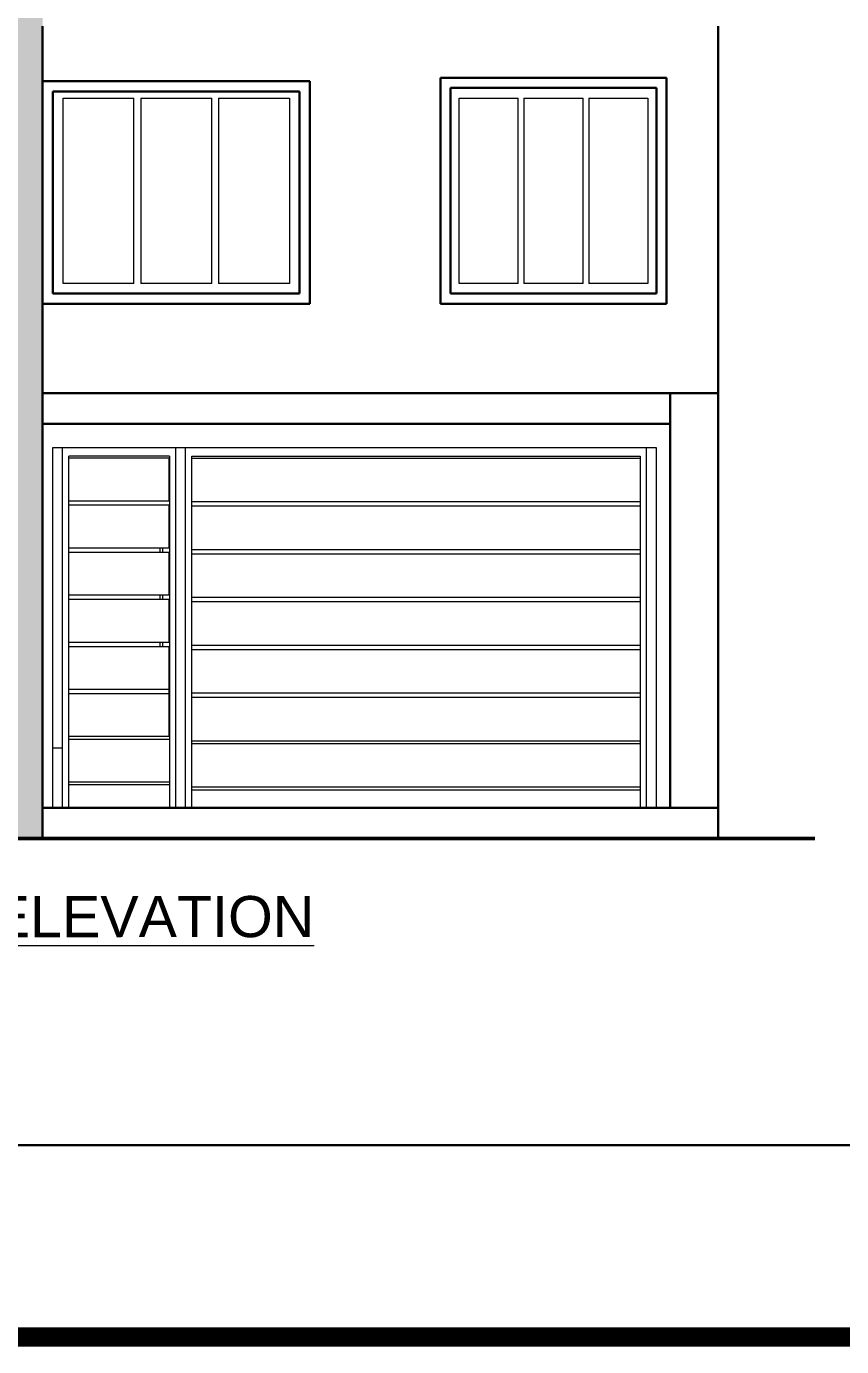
# Model space of a CAD drawing. Header units: inches. Extents: x 5914 to 162157, y -20538 to 282354.
# Drawn here: x 154392.8 to 154620.3, y -20538.1 to -20169.6 of the extents above; entities that cross this region are included whole.
import ezdxf

# ---------------------------------------------------------------- set-up
doc = ezdxf.new("R2010")
doc.units = ezdxf.units.IN
doc.header["$MEASUREMENT"] = 0
for name, color, linetype, lineweight in [('DOOR-WIN RA', 3, 'Continuous', 20), ('ELE1 RA', 1, 'Continuous', 30), ('HATCH RA', 8, 'Continuous', 5), ('Outline', 4, 'Continuous', 9), ('TEXTLAYER', 7, 'Continuous', 18)]:
    doc.layers.add(name, color=color, linetype=linetype, lineweight=lineweight)
doc.styles.get("Standard").update_dxf_attribs({"font": 'arial.ttf'})

# ---------------------------------------------------------------- blocks, each defined once
blk = doc.blocks.new('TDG')
at = {"layer": 'HATCH RA', "transparency": 33554687}
h = blk.add_hatch(dxfattribs=at)
h.set_pattern_fill('AR-B816', color=256, scale=0.25)
h.paths.add_polyline_path([(159005.74, -15535.96), (159005.74, -15524.96), (158980.74, -15524.96), (158980.74, -15627.36), (158980.74, -15632.36), (158980.74, -15739.96), (158980.74, -15745.02), (158980.74, -15851.96), (158980.74, -15857.02), (158980.74, -15963.96), (158980.74, -15969.02), (158980.74, -16075.96), (158980.74, -16080.84), (158980.74, -16093.96), (159005.74, -16093.96), (159005.74, -15963.96), (159005.74, -15937.96), (159005.74, -15872.96), (159005.74, -15856.96), (159005.74, -15851.96)])
h.paths.add_polyline_path([(158812.05, -15632.36), (158802.86, -15632.36), (158802.86, -15632.96), (158802.86, -15727.96), (158802.86, -15739.96), (158802.86, -15744.96), (158802.86, -15851.96), (158802.86, -15856.96), (158802.86, -15963.96), (158802.86, -15969.31), (158802.86, -16081.96), (158812.05, -16081.96)])
at = {"layer": 'DOOR-WIN RA'}
for p, q in [((159011.74, -15877.96), (159032.41, -15877.96)), ((159011.74, -15931.96), (159011.74, -15877.96)), ((159032.41, -15931.96), (159032.41, -15877.96)), ((159034.41, -15877.96), (159055.08, -15877.96)), ((159034.41, -15877.96), (159034.41, -15931.96)), ((159055.08, -15931.96), (159055.08, -15877.96)), ((159057.08, -15877.96), (159077.74, -15877.96)), ((159057.08, -15877.96), (159057.08, -15931.96)), ((159077.74, -15877.96), (159077.74, -15931.96)), ((159127.28, -15877.96), (159144.51, -15877.96)), ((159127.28, -15931.96), (159127.28, -15877.96)), ((159144.51, -15931.96), (159144.51, -15877.96)), ((159146.17, -15877.96), (159163.39, -15877.96)), ((159146.17, -15877.96), (159146.17, -15931.96)), ((159163.39, -15931.96), (159163.39, -15877.96)), ((159165.06, -15877.96), (159182.28, -15877.96)), ((159165.06, -15877.96), (159165.06, -15931.96)), ((159182.28, -15877.96), (159182.28, -15931.96)), ((159032.41, -15931.96), (159011.74, -15931.96)), ((159055.08, -15931.96), (159034.41, -15931.96)), ((159077.74, -15931.96), (159057.08, -15931.96)), ((159144.51, -15931.96), (159127.28, -15931.96)), ((159163.39, -15931.96), (159146.17, -15931.96)), ((159182.28, -15931.96), (159165.06, -15931.96)), ((159008.72, -15979.84), (159011.58, -15979.84)), ((159008.72, -16084.96), (159008.72, -15979.84)), ((159011.58, -16084.96), (159011.58, -15979.84)), ((159011.58, -15979.84), (159044.6, -15979.84)), ((159044.6, -15979.84), (159047.4, -15979.84)), ((159044.6, -16084.96), (159044.6, -15979.84)), ((159047.4, -15979.84), (159047.46, -15979.84)), ((159047.4, -16084.96), (159047.4, -15979.84)), ((159047.46, -16084.96), (159047.46, -15979.84)), ((159047.46, -15979.84), (159181.95, -15979.84)), ((159181.95, -15979.84), (159184.76, -15979.84)), ((159181.95, -16084.96), (159181.95, -15979.84)), ((159184.76, -15979.84), (159184.76, -16084.96)), ((159013.41, -15982.96), (159013.41, -15982.34)), ((159042.76, -15982.34), (159013.41, -15982.34)), ((159042.69, -15982.96), (159013.41, -15982.96)), ((159013.41, -15995.46), (159013.41, -15982.96)), ((159042.69, -15995.46), (159042.69, -15982.96)), ((159042.76, -15982.34), (159042.76, -16084.96)), ((159049.27, -15983.01), (159049.27, -15982.38)), ((159049.27, -15982.38), (159180.08, -15982.38)), ((159049.27, -15995.7), (159049.27, -15983.01)), ((159180.08, -15983.01), (159049.27, -15983.01)), ((159180.08, -15982.38), (159180.08, -15983.01)), ((159180.08, -15983.01), (159180.08, -15995.7)), ((159013.41, -15996.71), (159013.41, -15995.46)), ((159042.69, -15995.46), (159013.41, -15995.46)), ((159049.27, -15996.97), (159049.27, -15995.7)), ((159180.08, -15995.7), (159049.27, -15995.7)), ((159180.08, -15995.7), (159180.08, -15996.97)), ((159042.69, -15996.71), (159013.41, -15996.71)), ((159013.41, -16009.21), (159013.41, -15996.71)), ((159042.69, -16009.21), (159042.69, -15996.71)), ((159049.27, -16009.66), (159049.27, -15996.97)), ((159180.08, -15996.97), (159049.27, -15996.97)), ((159180.08, -15996.97), (159180.08, -16009.66)), ((159013.41, -16010.46), (159013.41, -16009.21)), ((159039.94, -16009.21), (159013.41, -16009.21)), ((159039.94, -16010.46), (159013.41, -16010.46)), ((159013.41, -16022.96), (159013.41, -16010.46)), ((159039.94, -16009.21), (159039.94, -16010.46)), ((159040.86, -16009.21), (159039.94, -16009.21)), ((159040.86, -16010.46), (159039.94, -16010.46)), ((159040.86, -16010.46), (159040.86, -16009.21)), ((159042.69, -16009.21), (159040.86, -16009.21)), ((159042.69, -16010.46), (159040.86, -16010.46)), ((159042.69, -16022.96), (159042.69, -16010.46)), ((159049.27, -16010.93), (159049.27, -16009.66)), ((159180.08, -16009.66), (159049.27, -16009.66)), ((159049.27, -16023.62), (159049.27, -16010.93)), ((159180.08, -16010.93), (159049.27, -16010.93)), ((159180.08, -16009.66), (159180.08, -16010.93)), ((159180.08, -16010.93), (159180.08, -16023.62)), ((159013.41, -16024.21), (159013.41, -16022.96)), ((159039.94, -16022.96), (159013.41, -16022.96)), ((159039.94, -16022.96), (159039.94, -16024.21)), ((159040.86, -16022.96), (159039.94, -16022.96)), ((159040.86, -16024.21), (159040.86, -16022.96)), ((159042.69, -16022.96), (159040.86, -16022.96)), ((159039.94, -16024.21), (159013.41, -16024.21)), ((159013.41, -16036.71), (159013.41, -16024.21)), ((159040.86, -16024.21), (159039.94, -16024.21)), ((159042.69, -16024.21), (159040.86, -16024.21)), ((159042.69, -16036.71), (159042.69, -16024.21)), ((159049.27, -16024.89), (159049.27, -16023.62)), ((159180.08, -16023.62), (159049.27, -16023.62)), ((159049.27, -16037.58), (159049.27, -16024.89)), ((159180.08, -16024.89), (159049.27, -16024.89)), ((159180.08, -16023.62), (159180.08, -16024.89)), ((159180.08, -16024.89), (159180.08, -16037.58)), ((159013.41, -16037.96), (159013.41, -16036.71)), ((159039.94, -16036.71), (159013.41, -16036.71)), ((159039.94, -16037.96), (159013.41, -16037.96)), ((159013.41, -16050.46), (159013.41, -16037.96)), ((159039.94, -16036.71), (159039.94, -16037.96)), ((159040.86, -16036.71), (159039.94, -16036.71)), ((159040.86, -16037.96), (159039.94, -16037.96)), ((159040.86, -16037.96), (159040.86, -16036.71)), ((159042.69, -16036.71), (159040.86, -16036.71)), ((159042.69, -16037.96), (159040.86, -16037.96)), ((159042.69, -16050.46), (159042.69, -16037.96)), ((159049.27, -16038.85), (159049.27, -16037.58)), ((159180.08, -16037.58), (159049.27, -16037.58)), ((159180.08, -16037.58), (159180.08, -16038.85)), ((159049.27, -16051.55), (159049.27, -16038.85)), ((159180.08, -16038.85), (159049.27, -16038.85)), ((159049.27, -16084.96), (159049.27, -16038.85)), ((159180.08, -16038.85), (159180.08, -16051.55)), ((159013.41, -16051.71), (159013.41, -16050.46)), ((159042.69, -16050.46), (159013.41, -16050.46)), ((159042.69, -16051.71), (159013.41, -16051.71)), ((159013.41, -16084.96), (159013.41, -16051.71)), ((159042.69, -16064.21), (159042.69, -16050.46)), ((159049.27, -16052.81), (159049.27, -16051.55)), ((159180.08, -16051.55), (159049.27, -16051.55)), ((159180.08, -16052.81), (159049.27, -16052.81)), ((159180.08, -16051.55), (159180.08, -16052.81)), ((159180.08, -16052.81), (159180.08, -16084.96)), ((159013.41, -16064.99), (159013.41, -16064.21)), ((159042.69, -16064.21), (159013.41, -16064.21)), ((159042.76, -16064.99), (159013.41, -16064.99)), ((159008.72, -16068.84), (159008.72, -16067.49)), ((159008.72, -16067.49), (159011.58, -16067.49)), ((159044.6, -16068.84), (159044.6, -16067.49)), ((159047.4, -16067.49), (159047.46, -16067.49)), ((159047.4, -16068.84), (159047.4, -16067.49)), ((159049.27, -16066.3), (159049.27, -16065.51)), ((159180.08, -16065.51), (159049.27, -16065.51)), ((159180.08, -16066.3), (159049.27, -16066.3)), ((159180.08, -16065.51), (159180.08, -16066.3)), ((159042.69, -16077.49), (159013.41, -16077.49)), ((159042.76, -16078.28), (159013.41, -16078.28)), ((159180.08, -16078.99), (159049.27, -16078.99)), ((159180.08, -16079.78), (159049.27, -16079.78))]:
    blk.add_line(p, q, dxfattribs=at)
at = {"layer": 'ELE1 RA'}
for p, q in [((159005.74, -15872.96), (159005.74, -15856.96)), ((159202.78, -15963.96), (159202.78, -15856.96)), ((159187.78, -15871.96), (159121.78, -15871.96)), ((159121.78, -15871.96), (159121.78, -15937.96)), ((159187.78, -15937.96), (159187.78, -15871.96)), ((159083.74, -15872.96), (159005.74, -15872.96)), ((159005.74, -15937.96), (159005.74, -15872.96)), ((159008.74, -15934.96), (159008.74, -15875.96)), ((159008.74, -15875.96), (159080.74, -15875.96)), ((159080.74, -15875.96), (159080.74, -15934.96)), ((159083.74, -15937.96), (159083.74, -15872.96)), ((159124.78, -15934.96), (159124.78, -15874.96)), ((159124.78, -15874.96), (159184.78, -15874.96)), ((159184.78, -15874.96), (159184.78, -15934.96)), ((159005.74, -15937.96), (159083.74, -15937.96)), ((159005.74, -15963.96), (159005.74, -15937.96)), ((159080.74, -15934.96), (159008.74, -15934.96)), ((159121.78, -15937.96), (159187.78, -15937.96)), ((159184.78, -15934.96), (159124.78, -15934.96)), ((159202.78, -15963.96), (159005.74, -15963.96)), ((159005.74, -16075.96), (159005.74, -15963.96)), ((159188.78, -16084.96), (159188.78, -15963.96)), ((159202.78, -16075.96), (159202.78, -15963.96)), ((159188.78, -15972.96), (159005.74, -15972.96)), ((159005.74, -16075.96), (159005.74, -16093.96)), ((159202.78, -16075.96), (159202.78, -16093.96)), ((159202.81, -16075.96), (159202.78, -16075.96)), ((159044.6, -16084.96), (159005.72, -16084.96)), ((159008.72, -16084.96), (159005.72, -16084.96)), ((159044.6, -16084.96), (159047.4, -16084.96)), ((159047.4, -16084.96), (159181.95, -16084.96)), ((159181.95, -16084.96), (159184.76, -16084.96)), ((159202.76, -16084.96), (159184.76, -16084.96))]:
    blk.add_line(p, q, dxfattribs=at)
at = {"layer": 'ELE1 RA', "lineweight": 50}
blk.add_line((159231, -16093.96), (158774.95, -16093.96), dxfattribs=at)
at = {"layer": 'TEXTLAYER', "ltscale": 5, "insert": (158807.05, -16110.73), "char_height": 12, "width": 394.9279, "attachment_point": 1, "rotation": 0.0057}
blk.add_mtext('\\pi119.61538;{\\LNORTH ELEVATION}', dxfattribs=at)

msp = doc.modelspace()

# ---------------------------------------------------------------- linework, layer by layer
at = {"layer": 'Outline', "lineweight": 30}
msp.add_line((153218.79, -20481.93), (156215.47, -20481.93), dxfattribs=at)
at = {"layer": 'Outline', "const_width": 5.35}
msp.add_lwpolyline([(153058.26, -20535.45), (153058.26, -18394.97), (156268.98, -18394.97), (156268.98, -20535.45)], close=True, dxfattribs=at)

# ---------------------------------------------------------------- block references
at = {"layer": 'HATCH RA', "xscale": 0.9568106312292479, "yscale": 0.9568106312292479, "zscale": 0.9568106312292479}
msp.add_blockref('TDG', (2258.92, -4997.45), dxfattribs=at)

doc.saveas('drawing.dxf')
